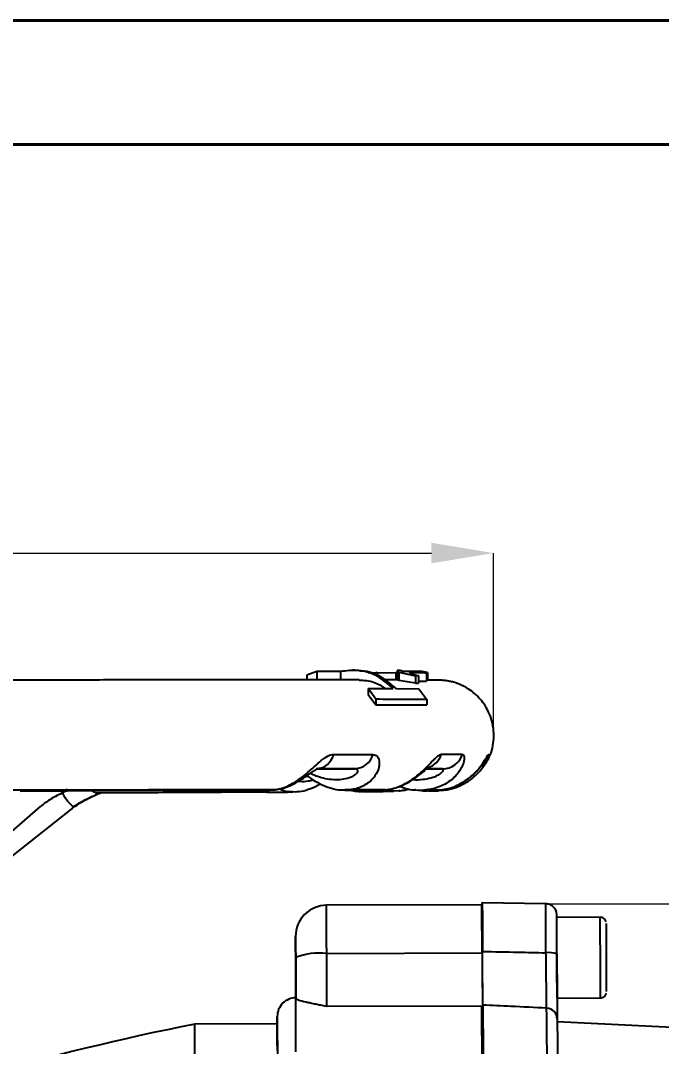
# Model space of a CAD drawing. Header units: millimetres. Extents: x 2312 to 3992, y 755 to 1943.
# Drawn here: x 3527.9 to 3631.3, y 1777.8 to 1943.3 of the extents above; entities that cross this region are included whole.
import ezdxf

# ---------------------------------------------------------------- set-up
doc = ezdxf.new("R2010")
doc.units = ezdxf.units.MM
for name, color, linetype, lineweight in [('AM_5', 3, 'Continuous', 25), ('标注', 3, 'Continuous', 13), ('粗实线', 7, 'Continuous', 40)]:
    doc.layers.add(name, color=color, linetype=linetype, lineweight=lineweight)
doc.styles.add('SLDTEXTSTYLE1', font='txt.shx', dxfattribs={"width": 0.7, "bigfont": 'gbcbig.shx'})
doc.dimstyles.new('SLDDIMSTYLE12$0', dxfattribs={"dimtxt": 12, "dimasz": 10, "dimexe": 0, "dimexo": 0.0625, "dimgap": 0.875, "dimtad": 1, "dimdec": 1, "dimlfac": 1.8, "dimrnd": 1e-09, "dimzin": 12, "dimdsep": 46, "dimtxsty": 'SLDTEXTSTYLE1', "dimcen": 0.09, "dimdle": 8.16, "dimclrd": 3, "dimclre": 3, "dimadec": 0, "dimazin": 3, "dimtfac": 1, "dimtdec": 1, "dimtofl": 0, "dimtmove": 0, "dimatfit": 3, "dimfxl": 0, "dimfrac": 2, "dimtolj": 1, "dimlwd": 5, "dimlwe": 5, "dimarcsym": 0})

# ---------------------------------------------------------------- blocks, each defined once
blk = doc.blocks.new('*D46')
at = {"layer": 'Defpoints', "color": 0, "transparency": 16777216}
for p in [(3612.59, 1800.81), (3602.97, 1572.78), (3804.4, 1572.78)]:
    blk.add_point(p, dxfattribs=at)
at = {"layer": '标注', "color": 3, "lineweight": 5, "transparency": 16777216}
blk.add_line((3612.66, 1800.81), (3804.4, 1800.81), dxfattribs=at)
at = {"layer": '标注', "color": 3, "linetype": 'Continuous', "lineweight": 5, "transparency": 16777216}
for p, q in [((3804.4, 1790.81), (3804.4, 1582.78)), ((3603.03, 1572.78), (3804.4, 1572.78))]:
    blk.add_line(p, q, dxfattribs=at)
at = {"layer": '标注', "color": 3, "transparency": 16777216}
for points in [[(3802.73, 1790.81), (3806.07, 1790.81), (3804.4, 1800.81)], [(3802.73, 1582.78), (3806.07, 1582.78), (3804.4, 1572.78)]]:
    blk.add_solid(points, dxfattribs=at)
at = {"layer": '标注', "color": 0, "transparency": 16777216, "insert": (3798.52, 1686.8), "char_height": 10, "attachment_point": 5, "rotation": 90, "style": 'SLDTEXTSTYLE1'}
blk.add_mtext('\\A1;230', dxfattribs=at)
blk = doc.blocks.new('*D28')
at = {"layer": 'AM_5', "color": 3, "lineweight": 5, "transparency": 16777216}
blk.add_line((3300.74, 1826.89), (3300.74, 1857.38), dxfattribs=at)
at = {"layer": 'AM_5', "color": 3, "linetype": 'Continuous', "lineweight": 5, "transparency": 16777216}
for p, q in [((3310.74, 1857.38), (3594.16, 1857.38)), ((3604.16, 1826.89), (3604.16, 1857.38))]:
    blk.add_line(p, q, dxfattribs=at)
at = {"layer": 'AM_5', "color": 3, "transparency": 16777216}
for points in [[(3310.74, 1859.05), (3310.74, 1855.72), (3300.74, 1857.38)], [(3594.16, 1859.05), (3594.16, 1855.72), (3604.16, 1857.38)]]:
    blk.add_solid(points, dxfattribs=at)
at = {"layer": 'Defpoints', "color": 0, "transparency": 16777216}
for p in [(3604.16, 1857.38), (3300.74, 1826.82), (3604.16, 1826.82)]:
    blk.add_point(p, dxfattribs=at)
at = {"layer": 'AM_5', "color": 0, "transparency": 16777216, "insert": (3452.45, 1864.26), "char_height": 12, "attachment_point": 5, "style": 'SLDTEXTSTYLE1'}
blk.add_mtext('\\A1;%%C300', dxfattribs=at)

msp = doc.modelspace()

# ---------------------------------------------------------------- linework, layer by layer
at = {"color": 7, "linetype": 'Continuous', "lineweight": 25}
for p, q in [((3575.684, 1838.254), (3574.087, 1837.685)), ((3574.087, 1837.685), (3574.089, 1836.937)), ((3579.489, 1838.255), (3575.684, 1838.254)), ((3575.684, 1838.254), (3575.688, 1836.937)), ((3579.489, 1838.255), (3579.493, 1836.936)), ((3583.983, 1838.076), (3585.442, 1838.09)), ((3585.442, 1838.09), (3584.685, 1837.842)), ((3585.442, 1838.09), (3585.444, 1837.59)), ((3588.429, 1838.046), (3585.442, 1838.025)), ((3588.429, 1838.046), (3588.433, 1836.924)), ((3588.654, 1837.97), (3588.429, 1838.046)), ((3588.653, 1838.419), (3588.91, 1838.147)), ((3589.114, 1838.418), (3588.653, 1838.419)), ((3588.653, 1838.419), (3588.657, 1836.922)), ((3588.91, 1838.147), (3591.606, 1837.575)), ((3588.91, 1838.147), (3588.914, 1836.819)), ((3589.583, 1838.278), (3589.114, 1838.418)), ((3592.353, 1838.263), (3589.583, 1838.278)), ((3593.358, 1838.015), (3590.606, 1838.033)), ((3590.606, 1838.033), (3590.639, 1838.024)), ((3590.639, 1838.024), (3592.071, 1837.573)), ((3592.071, 1837.573), (3591.606, 1837.575)), ((3591.606, 1837.575), (3591.609, 1836.406)), ((3592.071, 1837.573), (3592.074, 1836.404)), ((3593.553, 1838.109), (3592.334, 1838.305)), ((3592.353, 1838.263), (3593.358, 1838.015)), ((3593.358, 1838.015), (3593.362, 1836.733)), ((3593.553, 1838.109), (3593.557, 1836.745)), ((3585.202, 1833.792), (3583.957, 1835.526)), ((3583.957, 1835.526), (3588.018, 1835.509)), ((3583.957, 1835.526), (3583.96, 1834.571)), ((3588.422, 1835.507), (3592.134, 1835.487)), ((3588.914, 1836.819), (3588.685, 1836.91)), ((3591.609, 1836.406), (3588.914, 1836.819)), ((3591.609, 1836.406), (3592.074, 1836.404)), ((3592.073, 1836.739), (3593.362, 1836.733)), ((3592.134, 1835.487), (3593.45, 1833.735)), ((3583.96, 1834.571), (3585.205, 1832.903)), ((3585.202, 1833.792), (3585.205, 1832.903)), ((3593.45, 1833.735), (3593.452, 1832.894)), ((3575.847, 1822.57), (3581.834, 1822.595)), ((3593.388, 1822.563), (3595.958, 1822.572)), ((3527.839, 1818.992), (3535.418, 1819.008)), ((3535.285, 1819.171), (3528.696, 1819.158)), ((3528.696, 1819.158), (3528.707, 1819.033)), ((3528.707, 1819.033), (3535.072, 1819.05)), ((3535.072, 1819.05), (3535.285, 1819.171)), ((3535.624, 1819.126), (3535.418, 1819.008)), ((3568.499, 1819.175), (3568.771, 1819.177)), ((3568.771, 1819.177), (3569.098, 1819.214)), ((3569.098, 1819.214), (3568.853, 1819.187)), ((3571.842, 1818.868), (3572.601, 1818.909)), ((3572.24, 1818.89), (3572.566, 1818.892)), ((3572.792, 1818.92), (3572.481, 1818.882)), ((3572.566, 1818.892), (3572.792, 1818.92)), ((3581.023, 1819.181), (3580.223, 1819.175)), ((3580.875, 1819.215), (3581.023, 1819.181)), ((3581.101, 1819.191), (3580.875, 1819.215)), ((3581.023, 1819.181), (3586.698, 1819.176)), ((3586.779, 1819.185), (3581.101, 1819.191)), ((3586.698, 1819.176), (3586.906, 1819.208)), ((3588.895, 1819.001), (3588.107, 1818.996)), ((3589.085, 1819.035), (3588.895, 1819.001)), ((3588.946, 1819.038), (3589.263, 1819.078)), ((3588.977, 1819.01), (3589.085, 1819.035)), ((3592.257, 1819.147), (3592.57, 1819.113)), ((3593.285, 1819.187), (3593.319, 1819.157)), ((3593.397, 1819.165), (3593.285, 1819.187)), ((3596.005, 1819.095), (3595.387, 1819.09)), ((3595.471, 1819.138), (3595.501, 1819.147)), ((3596.082, 1819.126), (3596.005, 1819.095)), ((3596.024, 1819.103), (3596.084, 1819.104)), ((3596.084, 1819.104), (3596.082, 1819.126)), ((3540.642, 1818.593), (3540.853, 1818.71)), ((3540.7, 1818.684), (3540.642, 1818.593)), ((3509.129, 1797.405), (3531.133, 1816.483)), ((3512.222, 1797.161), (3536.128, 1816.09)), ((3531.411, 1816.727), (3531.134, 1816.483)), ((3536.129, 1816.09), (3536.401, 1816.427)), ((3536.129, 1816.09), (3536.426, 1816.329)), ((3602.253, 1800.636), (3577.253, 1800.557)), ((3612.594, 1800.812), (3602.362, 1800.958)), ((3621.37, 1798.627), (3614.37, 1798.605)), ((3622.322, 1797.912), (3622.249, 1798.11)), ((3602.38, 1796.068), (3602.268, 1796.067)), ((3577.278, 1792.792), (3602.278, 1792.871)), ((3602.293, 1788.067), (3602.405, 1788.068)), ((3602.305, 1784.292), (3577.305, 1784.214)), ((3602.414, 1784.163), (3602.309, 1784.194)), ((3614.41, 1785.605), (3621.41, 1785.627)), ((3569.314, 1781.437), (3556.019, 1781.395)), ((3765.701, 1774.317), (3614.455, 1781.767))]:
    msp.add_line(p, q, dxfattribs=at)
at = {"color": 7, "linetype": 'Continuous', "lineweight": 25, "flags": 128}
for points in [[(3578.405, 1824.9), (3579.242, 1824.9), (3580.066, 1824.9), (3580.878, 1824.9), (3581.676, 1824.9), (3582.461, 1824.9), (3583.233, 1824.9), (3583.992, 1824.9), (3584.737, 1824.9)], [(3581.834, 1822.595), (3581.105, 1822.595), (3580.363, 1822.595), (3579.608, 1822.595), (3578.84, 1822.595), (3578.06, 1822.595), (3577.266, 1822.595), (3576.46, 1822.595), (3575.641, 1822.595)], [(3602.364, 1796.068), (3602.363, 1796.61), (3602.36, 1798.085), (3602.358, 1799.302), (3602.358, 1800.21), (3602.36, 1800.77), (3602.362, 1800.958), (3602.366, 1800.766), (3602.371, 1800.201), (3602.376, 1799.289), (3602.382, 1798.068), (3602.389, 1796.591), (3602.396, 1794.92), (3602.402, 1793.127)], [(3577.278, 1792.792), (3577.272, 1794.577), (3577.267, 1796.238), (3577.262, 1797.705), (3577.259, 1798.915), (3577.256, 1799.816), (3577.254, 1800.372), (3577.253, 1800.557)], [(3614.394, 1788.105), (3614.396, 1787.66), (3614.401, 1786.686), (3614.405, 1786.004), (3614.409, 1785.652), (3614.412, 1785.647), (3614.413, 1785.99), (3614.413, 1786.664), (3614.412, 1787.63), (3614.41, 1788.838), (3614.407, 1790.222), (3614.402, 1791.707), (3614.398, 1793.214), (3614.392, 1794.661), (3614.387, 1795.97), (3614.382, 1797.071), (3614.377, 1797.905), (3614.375, 1798.165)], [(3602.403, 1787.818), (3602.405, 1788.005), (3602.405, 1788.553), (3602.404, 1789.414), (3602.402, 1790.51), (3602.398, 1791.745), (3602.394, 1793.008), (3602.39, 1794.188), (3602.385, 1795.179), (3602.381, 1795.894), (3602.378, 1796.269), (3602.376, 1796.271), (3602.375, 1796.068)], [(3577.305, 1784.214), (3577.304, 1784.607), (3577.302, 1785.24), (3577.299, 1786.095), (3577.296, 1787.151), (3577.292, 1788.381), (3577.287, 1789.755), (3577.283, 1791.238), (3577.278, 1792.792)], [(3602.4, 1788.068), (3602.401, 1788.008), (3602.403, 1787.818)], [(3572.301, 1785.443), (3572.301, 1785.532), (3572.301, 1785.595), (3572.3, 1785.631), (3572.3, 1785.642)], [(3572.328, 1776.899), (3572.321, 1779.176), (3572.315, 1781.12), (3572.31, 1782.724), (3572.306, 1783.982), (3572.303, 1784.89), (3572.301, 1785.443)], [(3602.443, 1784.466), (3602.457, 1783.233), (3602.472, 1781.641), (3602.488, 1779.693), (3602.505, 1777.399), (3602.523, 1774.766), (3602.541, 1771.804), (3602.56, 1768.525), (3602.58, 1764.94), (3602.6, 1761.063), (3602.621, 1756.909), (3602.642, 1752.493), (3602.663, 1747.832), (3602.685, 1742.943), (3602.706, 1737.845), (3602.728, 1732.556), (3602.75, 1727.097), (3602.771, 1721.488), (3602.793, 1715.749), (3602.814, 1709.903), (3602.834, 1703.972)], [(3613.128, 1703.883), (3613.107, 1709.786), (3613.086, 1715.603), (3613.065, 1721.313), (3613.044, 1726.895), (3613.022, 1732.327), (3613, 1737.59), (3612.979, 1742.664), (3612.958, 1747.528), (3612.936, 1752.167), (3612.915, 1756.561), (3612.895, 1760.694), (3612.875, 1764.551), (3612.855, 1768.118), (3612.836, 1771.38), (3612.818, 1774.327), (3612.8, 1776.946), (3612.784, 1779.228), (3612.768, 1781.164), (3612.753, 1782.747), (3612.739, 1783.972)], [(3556.036, 1776.13), (3556.03, 1777.869), (3556.026, 1779.265), (3556.023, 1780.314), (3556.02, 1781.012), (3556.019, 1781.356), (3556.019, 1781.395)], [(3569.327, 1777.101), (3569.322, 1778.663), (3569.319, 1779.881), (3569.316, 1780.752), (3569.314, 1781.271), (3569.314, 1781.437)], [(3614.45, 1782.207), (3614.463, 1781.005), (3614.478, 1779.45), (3614.494, 1777.549), (3614.51, 1775.309), (3614.527, 1772.738), (3614.545, 1769.845), (3614.564, 1766.642), (3614.583, 1763.141), (3614.603, 1759.354), (3614.623, 1755.296), (3614.644, 1750.983), (3614.664, 1746.429), (3614.685, 1741.653), (3614.707, 1736.673), (3614.728, 1731.506), (3614.749, 1726.173), (3614.77, 1720.693), (3614.791, 1715.087), (3614.811, 1709.376), (3614.832, 1703.582)]]:
    msp.add_lwpolyline(points, dxfattribs=at)
at = {"color": 7, "linetype": 'Continuous', "lineweight": 25}
for centre, radius, start, end in [((3575.449, 1825.634), 3.045, 273.61426, 346.05263), ((3581.69, 1825.756), 3.165, 272.60164, 344.30287), ((3592.485, 1826.021), 3.463, 290.28626, 340.90491), ((3591.669, 55.536), 1769.357, 89.756818, 89.867599), ((3595.916, 1826.034), 3.462, 270.69377, 340.47257), ((3600.024, 1826.094), 3.562, 318.96421, 339.37274), ((3603.429, 1823.472), 1.369, 80.42439, 93.03813), ((3589.023, 200.313), 1622.274, 89.75509, 89.842169), ((3534.79, 1815.964), 1.676, 12.57601, 16.01971), ((2666.135, 1792.097), 946.499, 0.048893, 0.527554), ((3577.269, 1795.557), 5, 90.18036, 180.18036), ((1506.399, 1786.468), 2108.01, 0.170586, 0.315836), ((2238.307, 1787.782), 1383.105, 359.910754, 0.449286), ((2330.109, 1788.067), 1292.299, 359.936319, 0.424018), ((2743.295, 1789.368), 871.108, 359.916926, 0.443114), ((3576.081, 1782.509), 10.353, 83.35892, 111.53776), ((3613.083, 1788.052), 4.873, 74.3176, 95.28582), ((3572.31, 1782.642), 3, 90.18036, 180.18036), ((3612.665, 1782.189), 1.784, 0.56874, 87.64469), ((3637.11, 1372.615), 416.745, 101.22027, 111.15509)]:
    msp.add_arc(centre, radius, start, end, dxfattribs=at)
for points, knots in [([(3588.018, 1835.509), (3587.201, 1836.236), (3585.567, 1837.691), (3582.499, 1838.641), (3580.472, 1838.381), (3579.489, 1838.255)], [0, 0, 0, 0, 0.3398767, 0.6797801, 1, 1, 1, 1]), ([(3581.825, 1838.482), (3581.746, 1838.482), (3581.629, 1838.483), (3581.492, 1838.483), (3581.447, 1838.483)], [0, 0, 0, 0, 0.6751357, 1, 1, 1, 1]), ([(3582.58, 1838.381), (3582.723, 1838.39), (3583.913, 1838.468), (3586.071, 1837.57), (3587.654, 1836.181), (3588.422, 1835.507)], [0, 0, 0, 0, 0.0656886, 0.5467379, 1, 1, 1, 1]), ([(3582.497, 1836.934), (3581.866, 1836.935), (3580.305, 1836.936), (3577.487, 1836.937), (3574.096, 1836.938), (3570.427, 1836.937), (3566.5, 1836.935), (3562.321, 1836.931), (3557.9, 1836.927), (3553.246, 1836.921), (3548.37, 1836.915), (3543.282, 1836.907), (3537.993, 1836.898), (3532.516, 1836.888), (3526.862, 1836.877), (3521.044, 1836.865), (3515.074, 1836.852), (3508.966, 1836.838), (3502.734, 1836.823), (3496.39, 1836.807), (3489.95, 1836.791), (3483.427, 1836.773), (3476.836, 1836.755), (3470.191, 1836.736), (3463.507, 1836.716), (3456.8, 1836.696), (3450.082, 1836.675), (3443.371, 1836.653), (3436.68, 1836.631), (3430.024, 1836.608), (3423.418, 1836.585), (3416.876, 1836.562), (3410.414, 1836.538), (3404.045, 1836.514), (3397.783, 1836.489), (3391.643, 1836.465), (3385.637, 1836.44), (3379.779, 1836.416), (3374.083, 1836.391), (3368.56, 1836.367), (3363.223, 1836.342), (3358.084, 1836.318), (3353.153, 1836.294), (3348.443, 1836.27), (3343.962, 1836.246), (3339.722, 1836.223), (3335.731, 1836.2), (3331.999, 1836.178), (3328.532, 1836.156), (3325.34, 1836.135), (3322.428, 1836.115), (3319.803, 1836.095), (3317.469, 1836.076), (3315.433, 1836.057), (3313.695, 1836.039), (3312.257, 1836.022), (3311.12, 1836.006), (3310.247, 1835.988), (3309.814, 1835.977), (3309.391, 1835.955), (3309.055, 1835.928), (3308.635, 1835.877), (3308.117, 1835.789), (3307.403, 1835.617), (3306.518, 1835.314), (3305.513, 1834.83), (3304.464, 1834.14), (3303.442, 1833.228), (3302.517, 1832.087), (3301.766, 1830.751), (3301.246, 1829.27), (3300.985, 1827.659), (3301.027, 1826.012), (3301.368, 1824.429), (3301.941, 1823.025), (3302.689, 1821.81), (3303.561, 1820.79), (3304.506, 1819.964), (3305.477, 1819.324), (3306.418, 1818.861), (3307.265, 1818.555), (3307.97, 1818.372), (3308.498, 1818.274), (3308.795, 1818.233), (3308.891, 1818.223), (3308.91, 1818.221)], [0, 0, 0, 0, 0.0110684, 0.0273711, 0.0436679, 0.0599607, 0.0762506, 0.0925385, 0.1088249, 0.12511, 0.1413943, 0.1576779, 0.1739609, 0.1902435, 0.2065257, 0.2228075, 0.2390892, 0.2553706, 0.2716519, 0.287933, 0.304214, 0.320495, 0.3367758, 0.3530566, 0.3693373, 0.3856181, 0.4018988, 0.4181795, 0.4344602, 0.4507409, 0.4670217, 0.4833025, 0.4995834, 0.5158643, 0.5321454, 0.5484266, 0.5647079, 0.5809894, 0.5972711, 0.613553, 0.6298353, 0.6461179, 0.662401, 0.6786847, 0.694969, 0.7112543, 0.7275406, 0.7438285, 0.7601184, 0.7764109, 0.7927073, 0.8090091, 0.8253193, 0.8416426, 0.8579882, 0.874375, 0.8908477, 0.9075372, 0.9250134, 0.9304388, 0.9336287, 0.9354293, 0.9371416, 0.9389823, 0.9413668, 0.9441481, 0.9471667, 0.9505105, 0.9540906, 0.9578127, 0.9616135, 0.9654544, 0.9696284, 0.9735231, 0.9771757, 0.9806185, 0.9838633, 0.9869091, 0.9897422, 0.9923293, 0.9945963, 0.9964557, 0.998026, 0.9996193, 1, 1, 1, 1]), ([(3582.491, 1836.879), (3583.298, 1836.846), (3584.831, 1836.783), (3586.145, 1835.922), (3586.767, 1835.514)], [0, 0, 0, 0, 0.52676, 1, 1, 1, 1]), ([(3588.686, 1836.923), (3588.536, 1836.924), (3587.928, 1836.926), (3587.179, 1836.927), (3586.615, 1836.928)], [0, 0, 0, 0, 0.2477954, 1, 1, 1, 1]), ([(3595.999, 1836.841), (3595.877, 1836.85), (3595.631, 1836.866), (3595.38, 1836.874), (3594.977, 1836.884), (3594.365, 1836.893), (3593.679, 1836.899), (3593.361, 1836.902)], [0, 0, 0, 0, 0.095523, 0.192934, 0.3993126, 0.7212411, 1, 1, 1, 1]), ([(3603.622, 1824.802), (3603.676, 1824.923), (3603.947, 1825.525), (3604.175, 1826.707), (3604.276, 1828.314), (3604.064, 1829.909), (3603.588, 1831.395), (3602.912, 1832.696), (3602.09, 1833.804), (3601.172, 1834.717), (3600.206, 1835.439), (3599.245, 1835.98), (3598.347, 1836.353), (3597.575, 1836.586), (3596.964, 1836.719), (3596.513, 1836.789), (3596.198, 1836.825), (3596.067, 1836.836), (3595.999, 1836.841)], [0, 0, 0, 0, 0.0224033, 0.1107529, 0.1996642, 0.2922655, 0.3789402, 0.4605091, 0.5374297, 0.6098026, 0.6774495, 0.7398445, 0.7957765, 0.8429996, 0.8814778, 0.9170424, 0.9568281, 1, 1, 1, 1]), ([(3593.45, 1833.735), (3592.233, 1833.744), (3589.792, 1833.762), (3586.734, 1833.782), (3585.202, 1833.792)], [0, 0, 0, 0, 0.4988716, 1, 1, 1, 1]), ([(3585.205, 1832.903), (3586.553, 1832.902), (3589.254, 1832.901), (3591.858, 1832.897), (3593.179, 1832.894), (3593.452, 1832.894)], [0, 0, 0, 0, 0.4414628, 0.8844871, 1, 1, 1, 1]), ([(3568.853, 1819.187), (3569.074, 1819.223), (3569.975, 1819.368), (3571.593, 1820.013), (3573.528, 1821.341), (3575.141, 1822.795), (3576.268, 1823.818), (3577.169, 1824.494), (3577.836, 1824.848), (3578.26, 1824.887), (3578.405, 1824.9)], [0, 0, 0, 0, 0.0622967, 0.2544254, 0.4482378, 0.6229599, 0.7582503, 0.8249276, 0.9404672, 1, 1, 1, 1]), ([(3584.737, 1824.9), (3584.982, 1824.843), (3585.318, 1824.765), (3585.715, 1824.179), (3585.814, 1823.548), (3585.65, 1822.512), (3585.133, 1821.34), (3583.731, 1820.014), (3582.239, 1819.372), (3581.32, 1819.226), (3581.101, 1819.191)], [0, 0, 0, 0, 0.1281763, 0.1753176, 0.3410351, 0.3773525, 0.5525415, 0.7468717, 0.9395136, 1, 1, 1, 1]), ([(3586.779, 1819.185), (3587.017, 1819.22), (3588.026, 1819.367), (3589.797, 1820.007), (3591.815, 1821.334), (3593.346, 1822.787), (3594.287, 1823.809), (3594.966, 1824.484), (3595.42, 1824.837), (3595.672, 1824.875), (3595.758, 1824.888)], [0, 0, 0, 0, 0.0596207, 0.2522975, 0.446663, 0.6218836, 0.7575601, 0.8244278, 0.9402973, 1, 1, 1, 1]), ([(3599.179, 1824.876), (3599.289, 1824.819), (3599.44, 1824.74), (3599.496, 1824.153), (3599.365, 1823.521), (3598.894, 1822.484), (3598.085, 1821.312), (3596.354, 1819.986), (3594.651, 1819.347), (3593.634, 1819.2), (3593.397, 1819.165)], [0, 0, 0, 0, 0.128421, 0.1756524, 0.3416863, 0.3780729, 0.5535965, 0.748298, 0.9413079, 1, 1, 1, 1]), ([(3595.55, 1819.146), (3595.794, 1819.181), (3596.845, 1819.328), (3598.654, 1819.965), (3600.618, 1821.291), (3601.961, 1822.742), (3602.653, 1823.763), (3603.064, 1824.437), (3603.274, 1824.79), (3603.336, 1824.826), (3603.357, 1824.839)], [0, 0, 0, 0, 0.0583818, 0.2513124, 0.4459339, 0.6213853, 0.7572406, 0.8241965, 0.9402186, 1, 1, 1, 1]), ([(3599.15, 1820.381), (3599.346, 1820.488), (3599.97, 1820.826), (3600.83, 1821.551), (3601.684, 1822.421), (3602.247, 1823.136), (3602.573, 1823.6), (3602.703, 1823.784), (3602.692, 1823.77), (3602.69, 1823.767)], [0, 0, 0, 0, 0.1031835, 0.327259, 0.5349571, 0.7272753, 0.8633776, 0.9681747, 1, 1, 1, 1]), ([(3599.597, 1820.287), (3599.68, 1820.328), (3600.205, 1820.587), (3601.02, 1821.245), (3601.963, 1822.164), (3602.634, 1823.033), (3603.037, 1823.674), (3603.156, 1823.89), (3603.189, 1823.951)], [0, 0, 0, 0, 0.0444842, 0.2809703, 0.513973, 0.7245857, 0.9224641, 1, 1, 1, 1]), ([(3602.163, 1823.046), (3602.235, 1823.085), (3602.523, 1823.24), (3602.99, 1823.688), (3603.431, 1824.244), (3603.57, 1824.667), (3603.616, 1824.806)], [0, 0, 0, 0, 0.1098117, 0.4367008, 0.8138713, 1, 1, 1, 1]), ([(3568.992, 1819.204), (3569.432, 1819.279), (3570.341, 1819.433), (3571.673, 1819.968), (3572.939, 1820.665), (3573.999, 1821.382), (3574.835, 1821.984), (3575.406, 1822.368), (3575.774, 1822.582), (3575.9, 1822.625), (3575.871, 1822.619), (3575.864, 1822.617)], [0, 0, 0, 0, 0.1546631, 0.3201764, 0.4853736, 0.6359501, 0.7419072, 0.8393548, 0.9077958, 0.9795367, 1, 1, 1, 1]), ([(3574.689, 1821.875), (3574.751, 1821.843), (3575.108, 1821.661), (3575.928, 1821.32), (3577.115, 1820.991), (3578.431, 1820.83), (3579.729, 1820.873), (3580.887, 1821.108), (3581.774, 1821.497), (3582.261, 1821.959), (3582.321, 1822.279), (3582.214, 1822.498), (3582.043, 1822.587), (3581.867, 1822.594), (3581.834, 1822.595)], [0, 0, 0, 0, 0.0193919, 0.1098729, 0.2227186, 0.3520096, 0.4829803, 0.6051243, 0.717075, 0.8072624, 0.8781643, 0.9075764, 0.9824053, 1, 1, 1, 1]), ([(3586.823, 1819.203), (3587.273, 1819.27), (3588.228, 1819.413), (3589.621, 1819.943), (3590.936, 1820.654), (3592.042, 1821.438), (3592.901, 1822.148), (3593.434, 1822.607), (3593.728, 1822.838), (3593.742, 1822.848), (3593.748, 1822.851)], [0, 0, 0, 0, 0.1518535, 0.3217939, 0.4888299, 0.6436787, 0.7766944, 0.8856962, 0.9561426, 1, 1, 1, 1]), ([(3591.177, 1820.856), (3591.22, 1820.851), (3591.759, 1820.785), (3592.752, 1820.861), (3594.07, 1821.08), (3595.136, 1821.473), (3595.823, 1821.934), (3596.056, 1822.255), (3596.116, 1822.474), (3596.064, 1822.564), (3595.975, 1822.571), (3595.958, 1822.572)], [0, 0, 0, 0, 0.0173765, 0.2159827, 0.4012039, 0.5709679, 0.7077298, 0.8152466, 0.8598474, 0.9733192, 1, 1, 1, 1]), ([(3572.792, 1820.612), (3572.862, 1820.601), (3573.33, 1820.527), (3574.115, 1820.57), (3574.839, 1820.722), (3575.115, 1820.78)], [0, 0, 0, 0, 0.0979895, 0.6563286, 1, 1, 1, 1]), ([(3574.104, 1821.463), (3574.361, 1821.278), (3575.004, 1820.812), (3576.2, 1820.11), (3577.634, 1819.519), (3579, 1819.179), (3579.841, 1819.169), (3580.184, 1819.165)], [0, 0, 0, 0, 0.1454076, 0.3649113, 0.6112803, 0.8414821, 1, 1, 1, 1]), ([(3527.986, 1819.121), (3525.871, 1819.116), (3521.635, 1819.107), (3517.216, 1819.096), (3515.004, 1819.091)], [0, 0, 0, 0, 0.4993344, 1, 1, 1, 1]), ([(3528.696, 1819.158), (3528.616, 1819.157), (3528.455, 1819.155), (3528.2, 1819.139), (3528.05, 1819.126), (3527.986, 1819.121)], [0, 0, 0, 0, 0.3631012, 0.7286878, 1, 1, 1, 1]), ([(3527.986, 1819.121), (3528.085, 1819.1), (3528.335, 1819.046), (3528.567, 1819.038), (3528.707, 1819.033)], [0, 0, 0, 0, 0.3958954, 1, 1, 1, 1]), ([(3535.065, 1818.881), (3534.378, 1818.549), (3532.923, 1817.846), (3531.933, 1817.113), (3531.411, 1816.727)], [0, 0, 0, 0, 0.47250817, 1, 1, 1, 1]), ([(3535.072, 1819.05), (3535.19, 1819.055), (3535.395, 1819.063), (3535.558, 1819.115), (3535.627, 1819.137)], [0, 0, 0, 0, 0.5731343, 1, 1, 1, 1]), ([(3535.627, 1819.137), (3535.625, 1819.139), (3535.617, 1819.147), (3535.564, 1819.161), (3535.432, 1819.17), (3535.325, 1819.171), (3535.284, 1819.171)], [0, 0, 0, 0, 0.0879745, 0.4367096, 0.7861811, 1, 1, 1, 1]), ([(3535.488, 1819.097), (3536.559, 1819.099), (3540.04, 1819.106), (3545.717, 1819.116), (3552.3, 1819.126), (3558.03, 1819.134), (3561.359, 1819.138), (3562.795, 1819.139)], [0, 0, 0, 0, 0.1060467, 0.3446078, 0.5841048, 0.8206023, 1, 1, 1, 1]), ([(3562.728, 1819.139), (3561.386, 1819.138), (3558.216, 1819.135), (3552.743, 1819.127), (3546.393, 1819.118), (3540.592, 1819.108), (3536.874, 1819.101), (3535.495, 1819.098)], [0, 0, 0, 0, 0.1682541, 0.3975565, 0.6302285, 0.8629006, 1, 1, 1, 1]), ([(3535.624, 1819.126), (3537.719, 1819.13), (3541.916, 1819.139), (3548.924, 1819.151), (3556.532, 1819.163), (3563.435, 1819.172), (3567.3, 1819.176), (3568.771, 1819.177)], [0, 0, 0, 0, 0.1665134, 0.3335205, 0.5873875, 0.8430166, 1, 1, 1, 1]), ([(3568.853, 1819.187), (3566.018, 1819.184), (3560.319, 1819.179), (3551.515, 1819.166), (3543.244, 1819.152), (3538.169, 1819.142), (3535.627, 1819.137)], [0, 0, 0, 0, 0.2970422, 0.5969281, 0.7980268, 1, 1, 1, 1]), ([(3540.686, 1818.683), (3540.269, 1818.666), (3539.827, 1818.648), (3539.464, 1819.081), (3539.443, 1819.105)], [0, 0, 0, 0, 0.9445287, 1, 1, 1, 1]), ([(3567.913, 1818.825), (3566.114, 1818.815), (3562.515, 1818.794), (3556.534, 1818.762), (3549.392, 1818.725), (3543.887, 1818.698), (3540.692, 1818.683)], [0, 0, 0, 0, 0.2273243, 0.4550912, 0.6837518, 1, 1, 1, 1]), ([(3562.53, 1819.131), (3563.713, 1819.132), (3565.628, 1819.134), (3567.374, 1819.135), (3568.041, 1819.135)], [0, 0, 0, 0, 0.6180929, 1, 1, 1, 1]), ([(3567.64, 1818.818), (3568.469, 1818.822), (3569.915, 1818.83), (3571.221, 1818.838), (3571.778, 1818.842)], [0, 0, 0, 0, 0.57339965, 1, 1, 1, 1]), ([(3568.499, 1819.175), (3568.63, 1819.167), (3568.78, 1819.158), (3568.929, 1819.191), (3568.948, 1819.195)], [0, 0, 0, 0, 0.8672427, 1, 1, 1, 1]), ([(3571.778, 1818.879), (3571.551, 1818.87), (3570.766, 1818.836), (3570.084, 1819.124), (3569.598, 1819.329)], [0, 0, 0, 0, 0.2881067, 1, 1, 1, 1]), ([(3572.677, 1818.913), (3572.741, 1818.916), (3573.29, 1818.941), (3574.309, 1819.249), (3575.431, 1819.675), (3576.043, 1820.039), (3576.222, 1820.145)], [0, 0, 0, 0, 0.0523402, 0.4483993, 0.8389377, 1, 1, 1, 1]), ([(3580.223, 1819.136), (3581.185, 1819.135), (3583.114, 1819.134), (3584.943, 1819.132), (3585.759, 1819.13), (3585.821, 1819.13)], [0, 0, 0, 0, 0.47930773, 0.96076317, 1, 1, 1, 1]), ([(3581.216, 1819.135), (3581.316, 1819.106), (3581.873, 1818.946), (3582.446, 1818.933), (3582.917, 1818.923)], [0, 0, 0, 0, 0.178972, 1, 1, 1, 1]), ([(3581.551, 1819.135), (3581.799, 1819.058), (3582.304, 1818.901), (3582.802, 1818.937), (3583.055, 1818.955)], [0, 0, 0, 0, 0.4902569, 1, 1, 1, 1]), ([(3583.055, 1818.916), (3583.106, 1818.916), (3584.114, 1818.923), (3585.788, 1818.937), (3587.421, 1818.95), (3588.095, 1818.956), (3588.108, 1818.956)], [0, 0, 0, 0, 0.0253147, 0.50790424, 0.99075699, 1, 1, 1, 1]), ([(3586.554, 1819.167), (3586.58, 1819.167), (3586.651, 1819.165), (3586.722, 1819.182), (3586.767, 1819.193)], [0, 0, 0, 0, 0.36429344, 1, 1, 1, 1]), ([(3588.107, 1818.996), (3587.831, 1818.977), (3587.306, 1818.94), (3586.826, 1819.094), (3586.599, 1819.168)], [0, 0, 0, 0, 0.5251384, 1, 1, 1, 1]), ([(3589.083, 1819.784), (3589.217, 1819.723), (3589.852, 1819.434), (3590.675, 1819.222), (3591.35, 1819.193), (3591.478, 1819.187)], [0, 0, 0, 0, 0.1788001, 0.8449304, 1, 1, 1, 1]), ([(3589.263, 1819.078), (3589.466, 1819.095), (3589.894, 1819.131), (3590.303, 1819.276), (3590.518, 1819.352)], [0, 0, 0, 0, 0.4748567, 1, 1, 1, 1]), ([(3593.319, 1819.157), (3592.762, 1819.091), (3592.148, 1819.019), (3591.543, 1819.168), (3591.485, 1819.182)], [0, 0, 0, 0, 0.9055177, 1, 1, 1, 1]), ([(3592.326, 1819.108), (3592.517, 1819.107), (3593.166, 1819.104), (3593.868, 1819.097), (3594.241, 1819.092), (3594.393, 1819.09)], [0, 0, 0, 0, 0.1985537, 0.6736783, 1, 1, 1, 1]), ([(3592.574, 1819.105), (3592.652, 1819.085), (3593.012, 1818.991), (3593.381, 1819.028), (3593.67, 1819.057)], [0, 0, 0, 0, 0.2163902, 1, 1, 1, 1]), ([(3593.319, 1819.157), (3593.512, 1819.155), (3594.432, 1819.15), (3595.013, 1819.143), (3595.471, 1819.138)], [0, 0, 0, 0, 0.2101504, 1, 1, 1, 1]), ([(3595.55, 1819.146), (3595.301, 1819.15), (3594.758, 1819.157), (3593.875, 1819.162), (3593.397, 1819.165)], [0, 0, 0, 0, 0.458701, 1, 1, 1, 1]), ([(3593.671, 1819.017), (3593.864, 1819.02), (3594.443, 1819.028), (3594.952, 1819.038), (3595.277, 1819.049), (3595.387, 1819.053)], [0, 0, 0, 0, 0.2490051, 0.7442479, 1, 1, 1, 1]), ([(3595.55, 1819.163), (3596.012, 1819.232), (3596.995, 1819.378), (3598.219, 1819.821), (3598.904, 1820.233), (3599.15, 1820.381)], [0, 0, 0, 0, 0.36357638, 0.7722098, 1, 1, 1, 1]), ([(3596.08, 1819.14), (3596.368, 1819.167), (3597.186, 1819.244), (3598.393, 1819.632), (3599.224, 1820.084), (3599.597, 1820.287)], [0, 0, 0, 0, 0.23062256, 0.65492981, 1, 1, 1, 1]), ([(3536.401, 1816.427), (3535.8, 1816.988), (3535.168, 1817.579), (3534.76, 1818.661), (3534.74, 1818.715)], [0, 0, 0, 0, 0.9502721, 1, 1, 1, 1]), ([(3536.401, 1816.427), (3536.85, 1816.727), (3537.783, 1817.352), (3539.369, 1818.071), (3540.368, 1818.536), (3540.684, 1818.684)], [0, 0, 0, 0, 0.3877953, 0.80600492, 1, 1, 1, 1]), ([(3536.426, 1816.329), (3537.003, 1816.722), (3538.181, 1817.523), (3539.844, 1818.291), (3540.692, 1818.683)], [0, 0, 0, 0, 0.4901607, 1, 1, 1, 1]), ([(3614.377, 1798.084), (3614.377, 1798.104), (3614.375, 1798.413), (3614.372, 1798.765), (3614.37, 1798.977), (3614.368, 1799.064), (3614.366, 1799.114), (3614.361, 1799.176), (3614.343, 1799.34), (3614.278, 1799.611), (3614.1, 1799.994), (3613.77, 1800.392), (3613.251, 1800.728), (3612.834, 1800.781), (3612.624, 1800.808)], [0, 0, 0, 0, 0.0166733, 0.25794, 0.5007533, 0.5437233, 0.5609278, 0.5738977, 0.5910236, 0.6481528, 0.7069012, 0.797085, 0.897562, 1, 1, 1, 1]), ([(3622.249, 1798.11), (3622.202, 1798.181), (3622.092, 1798.35), (3621.826, 1798.536), (3621.56, 1798.635), (3621.405, 1798.618), (3621.368, 1798.613)], [0, 0, 0, 0, 0.2368829, 0.5635181, 0.8968275, 1, 1, 1, 1]), ([(3572.28, 1792.139), (3572.279, 1792.583), (3572.276, 1793.503), (3572.272, 1794.634), (3572.27, 1795.402), (3572.269, 1795.496), (3572.269, 1795.541)], [0, 0, 0, 0, 0.2416654, 0.5, 0.7583346, 1, 1, 1, 1]), ([(3572.269, 1795.541), (3572.269, 1795.494), (3572.27, 1795.397), (3572.272, 1794.624), (3572.276, 1793.49), (3572.279, 1792.569), (3572.28, 1792.124)], [0, 0, 0, 0, 0.2416654, 0.5, 0.7583346, 1, 1, 1, 1]), ([(3602.443, 1784.466), (3602.441, 1784.748), (3602.435, 1785.312), (3602.425, 1787.334), (3602.413, 1789.986), (3602.406, 1792.079), (3602.402, 1793.127)], [0, 0, 0, 0, 0.2500466, 0.4994486, 0.7493959, 1, 1, 1, 1]), ([(3602.402, 1793.127), (3604.312, 1793.085), (3607.722, 1793.01), (3611.133, 1792.937), (3612.634, 1792.904)], [0, 0, 0, 0, 0.56, 1, 1, 1, 1]), ([(3612.739, 1783.972), (3612.736, 1784.262), (3612.73, 1784.843), (3612.706, 1786.936), (3612.673, 1789.68), (3612.647, 1791.829), (3612.634, 1792.904)], [0, 0, 0, 0, 0.2497435, 0.4995348, 0.7496229, 1, 1, 1, 1]), ([(3614.4, 1792.744), (3614.403, 1791.794), (3614.41, 1789.899), (3614.42, 1787.301), (3614.431, 1784.971), (3614.441, 1783.072), (3614.447, 1782.495), (3614.45, 1782.207)], [0, 0, 0, 0, 0.1872716, 0.3736538, 0.5608014, 0.7799695, 1, 1, 1, 1]), ([(3602.384, 1788.068), (3602.384, 1787.867), (3602.386, 1786.776), (3602.387, 1785.38), (3602.385, 1784.8), (3602.385, 1784.509)], [0, 0, 0, 0, 0.1010678, 0.5499297, 1, 1, 1, 1]), ([(3621.408, 1785.642), (3621.45, 1785.638), (3621.608, 1785.623), (3621.852, 1785.717), (3622.087, 1785.878), (3622.24, 1786.06), (3622.33, 1786.232), (3622.372, 1786.351), (3622.382, 1786.406), (3622.383, 1786.412)], [0, 0, 0, 0, 0.0949917, 0.3497825, 0.5539791, 0.7260298, 0.8702758, 0.9861493, 1, 1, 1, 1]), ([(3577.305, 1784.214), (3576.958, 1784.291), (3576.363, 1784.422), (3575.474, 1784.606), (3574.693, 1784.769), (3573.652, 1784.991), (3572.591, 1785.235), (3572.393, 1785.378), (3572.301, 1785.443)], [0, 0, 0, 0, 0.1463774, 0.2506702, 0.3830859, 0.5005108, 0.7689886, 1, 1, 1, 1]), ([(3612.739, 1783.972), (3610.817, 1784.064), (3607.385, 1784.228), (3603.953, 1784.393), (3602.443, 1784.466)], [0, 0, 0, 0, 0.56, 1, 1, 1, 1]), ([(3569.31, 1782.632), (3569.31, 1782.55), (3569.311, 1782.385), (3569.315, 1780.951), (3569.323, 1778.602), (3569.333, 1775.232), (3569.347, 1770.87), (3569.364, 1765.57), (3569.383, 1759.409), (3569.405, 1752.482), (3569.429, 1744.935), (3569.454, 1736.907), (3569.48, 1728.536), (3569.508, 1719.859), (3569.536, 1710.866), (3569.565, 1701.529), (3569.596, 1691.854), (3569.627, 1681.97), (3569.658, 1672.015), (3569.689, 1662.18), (3569.719, 1652.611), (3569.748, 1643.452), (3569.775, 1634.859), (3569.8, 1626.951), (3569.823, 1619.739), (3569.836, 1615.529), (3569.843, 1613.444)], [0, 0, 0, 0, 0.03995482, 0.08064697, 0.12202754, 0.16441326, 0.2070901, 0.25, 0.29290784, 0.33558471, 0.37797245, 0.41935105, 0.4600437, 0.5, 0.53995431, 0.58064697, 0.62202754, 0.66441326, 0.7070901, 0.75, 0.79290784, 0.83558471, 0.87797245, 0.91935105, 0.9600442, 1, 1, 1, 1]), ([(3569.314, 1781.437), (3569.313, 1781.705), (3569.31, 1782.488), (3569.31, 1782.575), (3569.31, 1782.632)], [0, 0, 0, 0, 0.34217927, 1, 1, 1, 1])]:
    msp.add_open_spline(points, degree=3, knots=knots, dxfattribs=at)
for points in [[(3602.253, 1800.636), (3602.254, 1800.525), (3602.254, 1800.303), (3602.26, 1798.555), (3602.268, 1796.019), (3602.274, 1793.92), (3602.278, 1792.871)], [(3572.301, 1785.443), (3572.298, 1786.48), (3572.291, 1788.555), (3572.284, 1790.944), (3572.28, 1792.139)], [(3572.28, 1792.124), (3572.284, 1790.929), (3572.291, 1788.538), (3572.298, 1786.459), (3572.301, 1785.419)], [(3602.558, 1703.95), (3602.548, 1707.25), (3602.527, 1713.85), (3602.497, 1723.421), (3602.468, 1732.622), (3602.44, 1741.342), (3602.415, 1749.495), (3602.391, 1756.993), (3602.37, 1763.761), (3602.351, 1769.725), (3602.335, 1774.83), (3602.322, 1778.998), (3602.311, 1782.279), (3602.307, 1783.621), (3602.305, 1784.292)]]:
    msp.add_open_spline(points, degree=3, dxfattribs=at)
at = {"layer": '粗实线'}
for p, q in [((3992.277, 1943.281), (2312.277, 1943.281)), ((3972.277, 1923.281), (2412.277, 1923.281))]:
    msp.add_line(p, q, dxfattribs=at)

# ---------------------------------------------------------------- dimensions: what is measured, and where the dimension line sits
at = {"layer": 'AM_5'}
dim = msp.add_linear_dim(base=(3604.155, 1857.384), p1=(3300.743, 1826.823), p2=(3604.155, 1826.823), text='%%C300', dimstyle='SLDDIMSTYLE12$0', override={"dimlfac": 1, "dimpost": ''}, dxfattribs=at)
dim.commit()
dim.dimension.update_dxf_attribs({"geometry": '*D28', "text_midpoint": (3452.449, 1864.259)})
at = {"layer": '标注'}
dim = msp.add_linear_dim(base=(3804.399, 1572.784), p1=(3612.594, 1800.812), p2=(3602.971, 1572.784), angle=90, text='230', dimstyle='SLDDIMSTYLE12$0', override={"dimtxt": 10, "dimtdec": 3, "dimtzin": 0}, dxfattribs=at)
dim.commit()
dim.dimension.update_dxf_attribs({"geometry": '*D46', "text_midpoint": (3798.524, 1686.798)})

doc.saveas('drawing.dxf')
